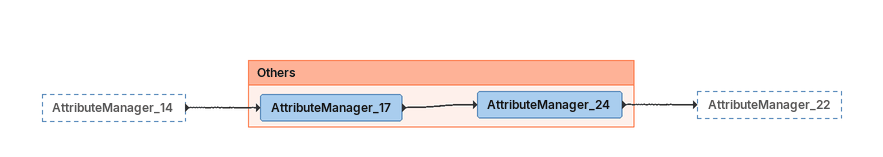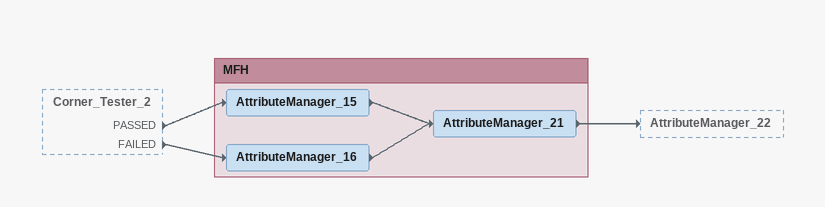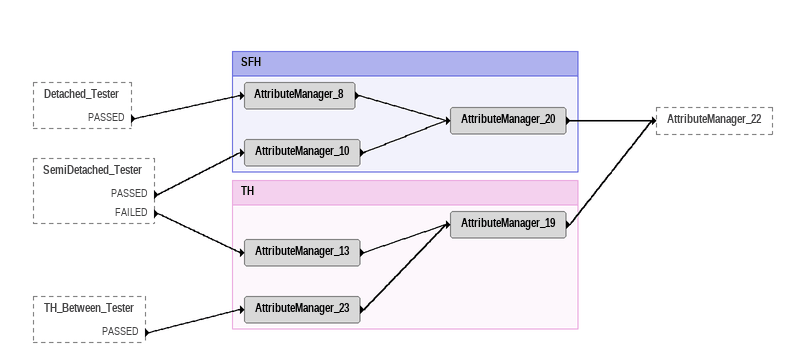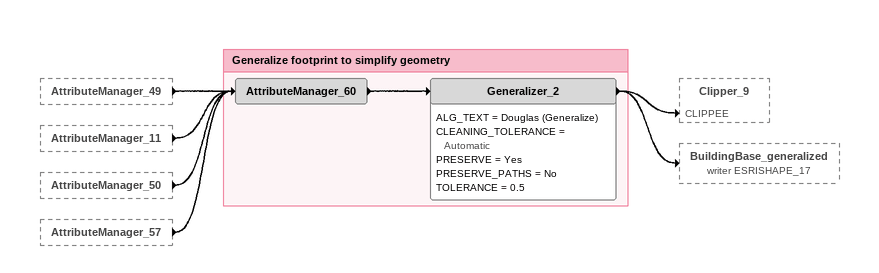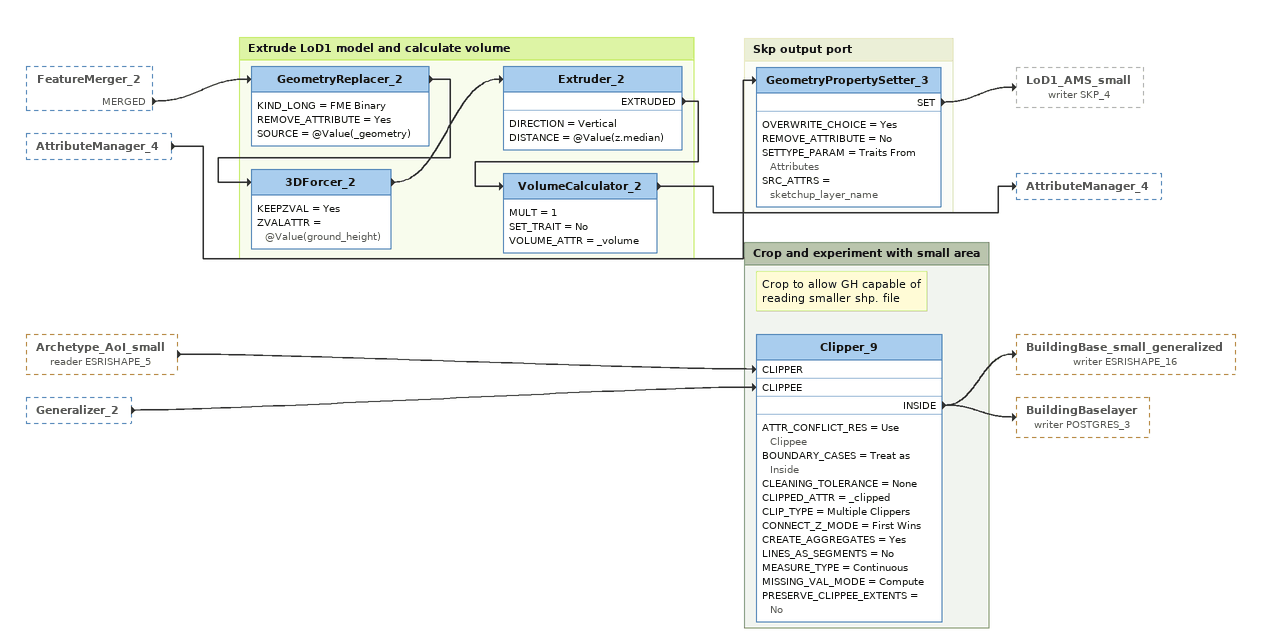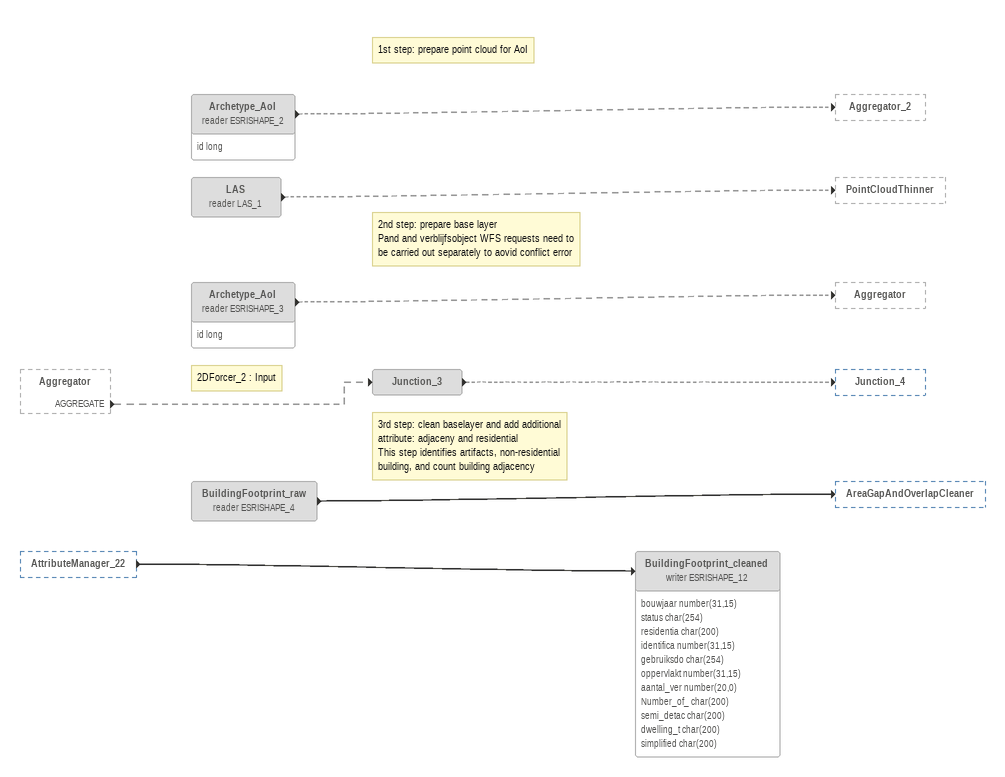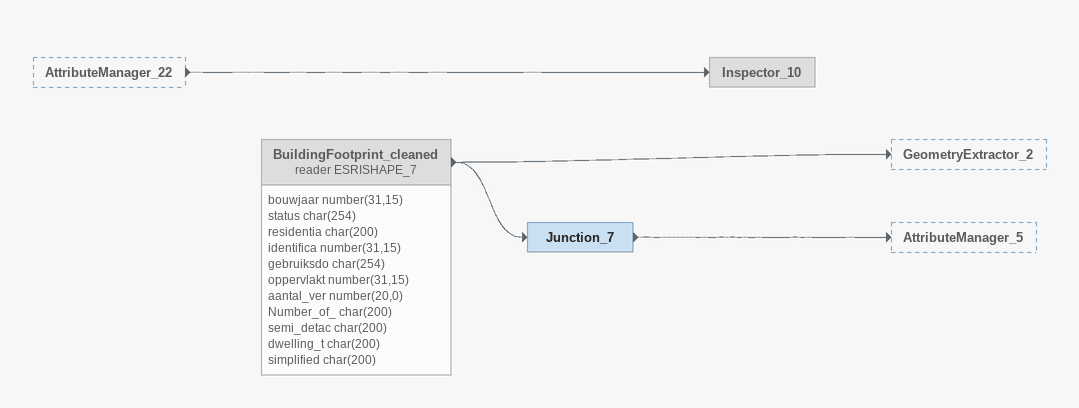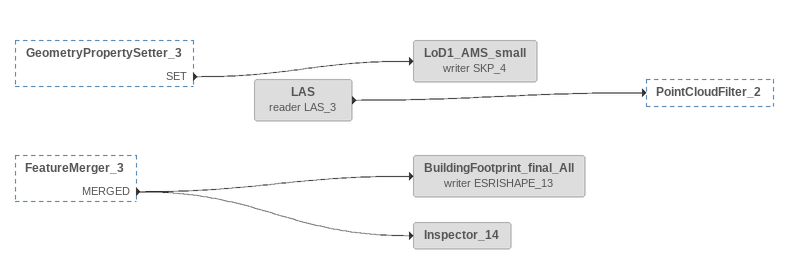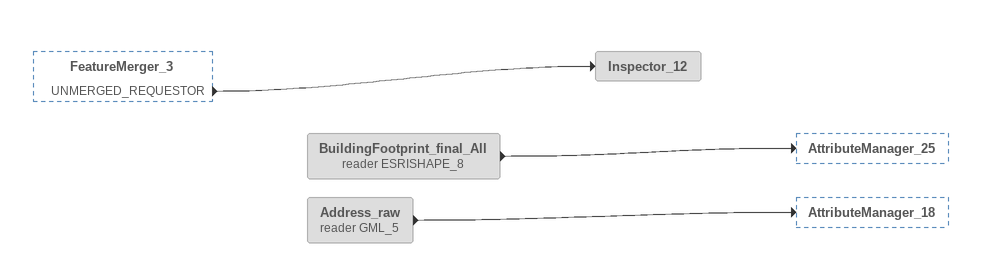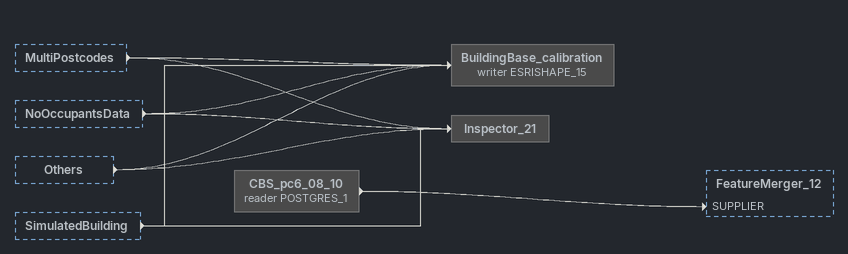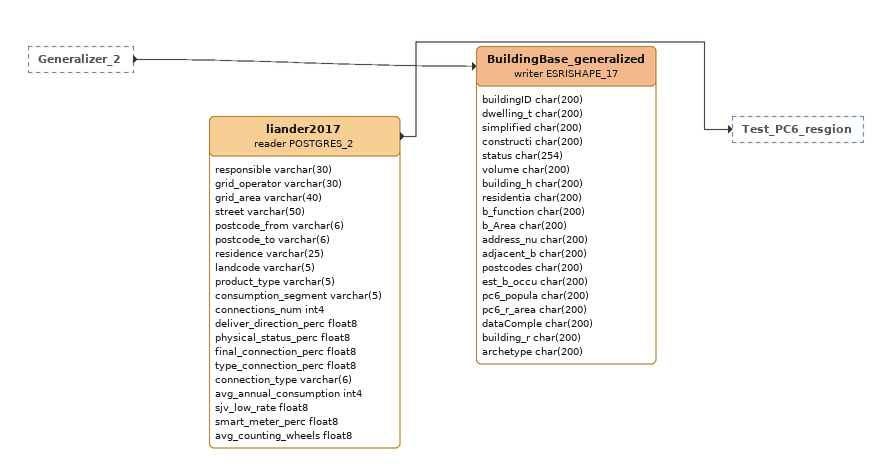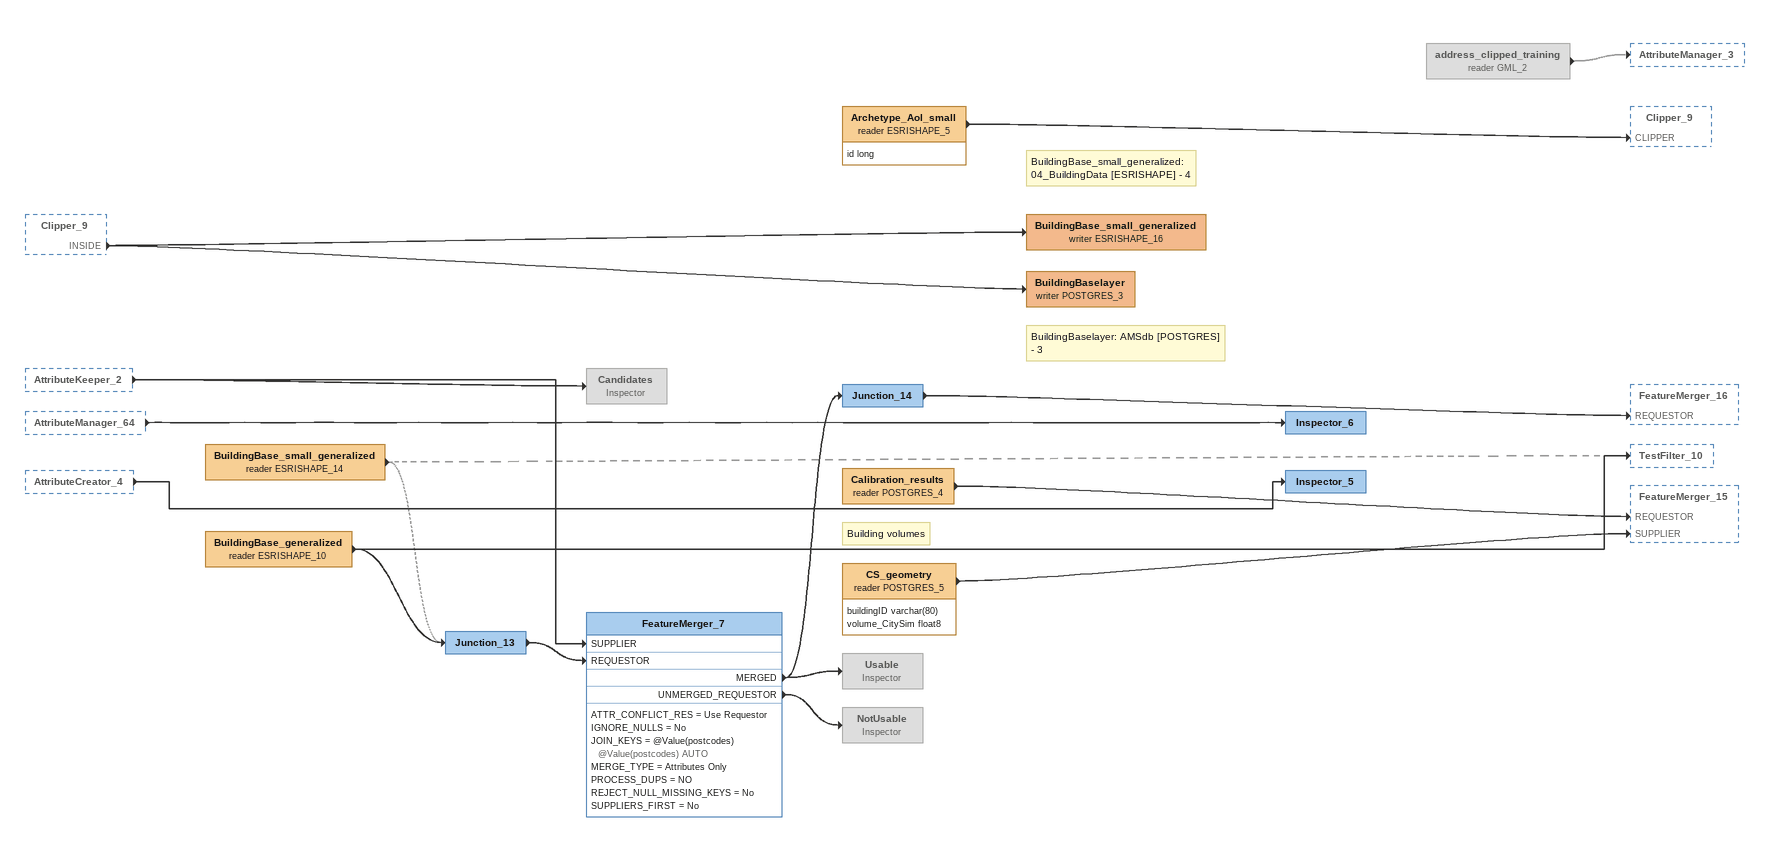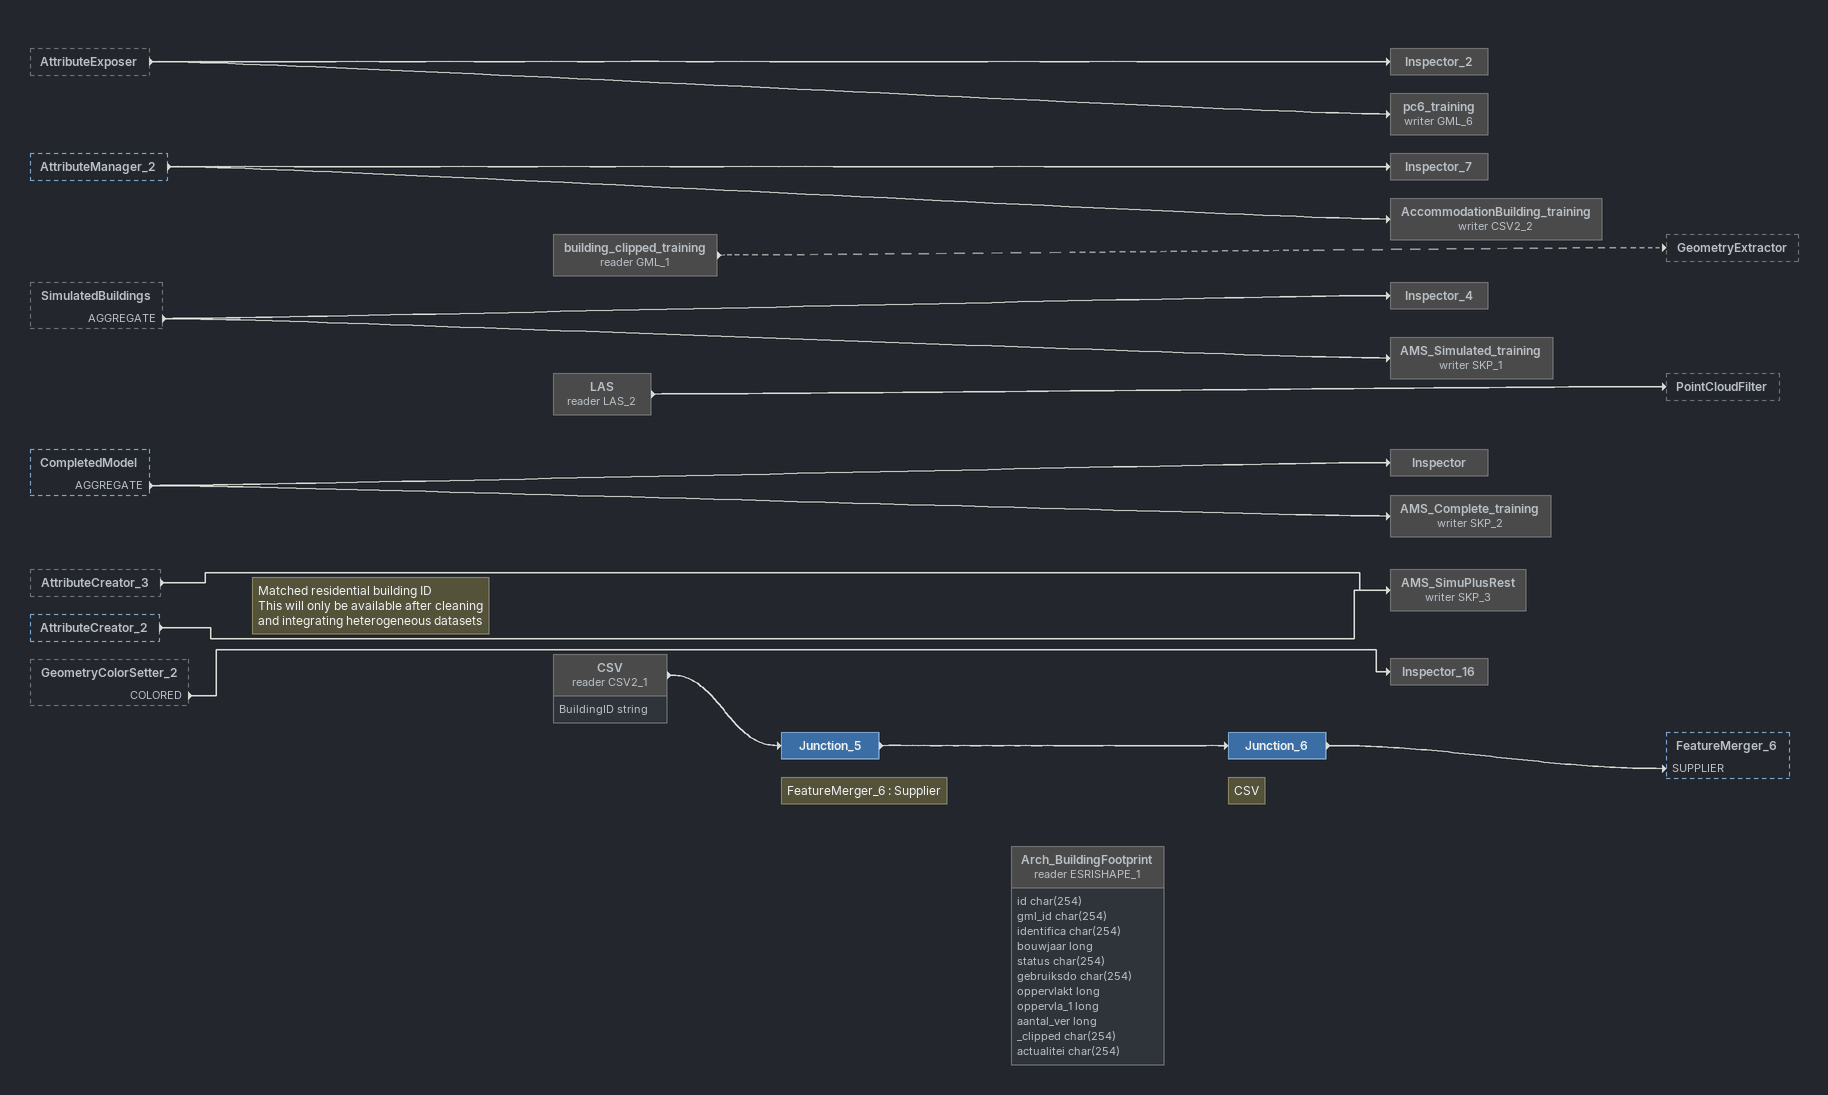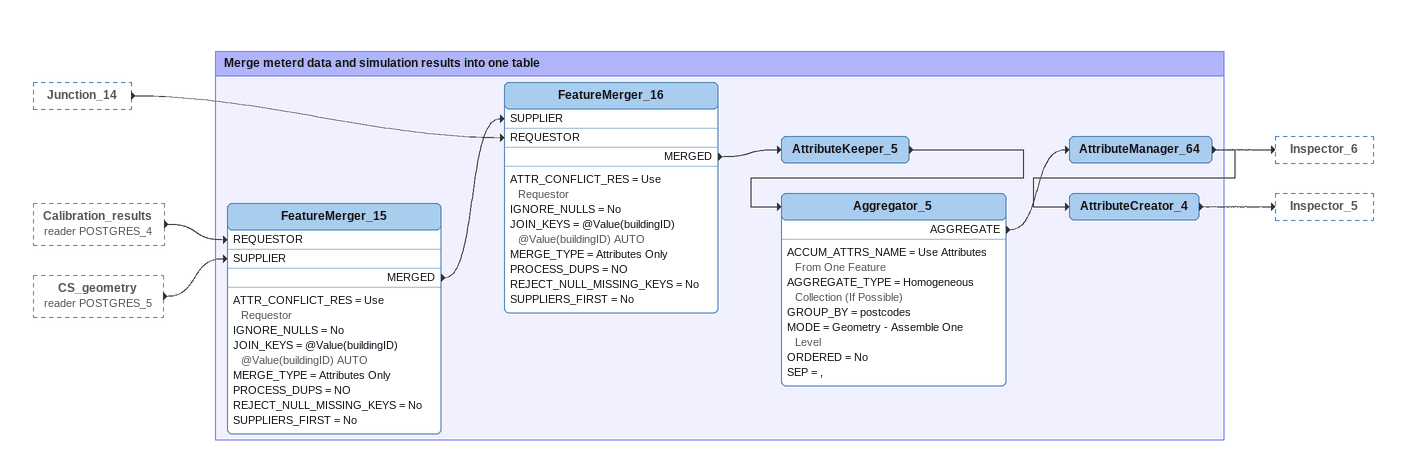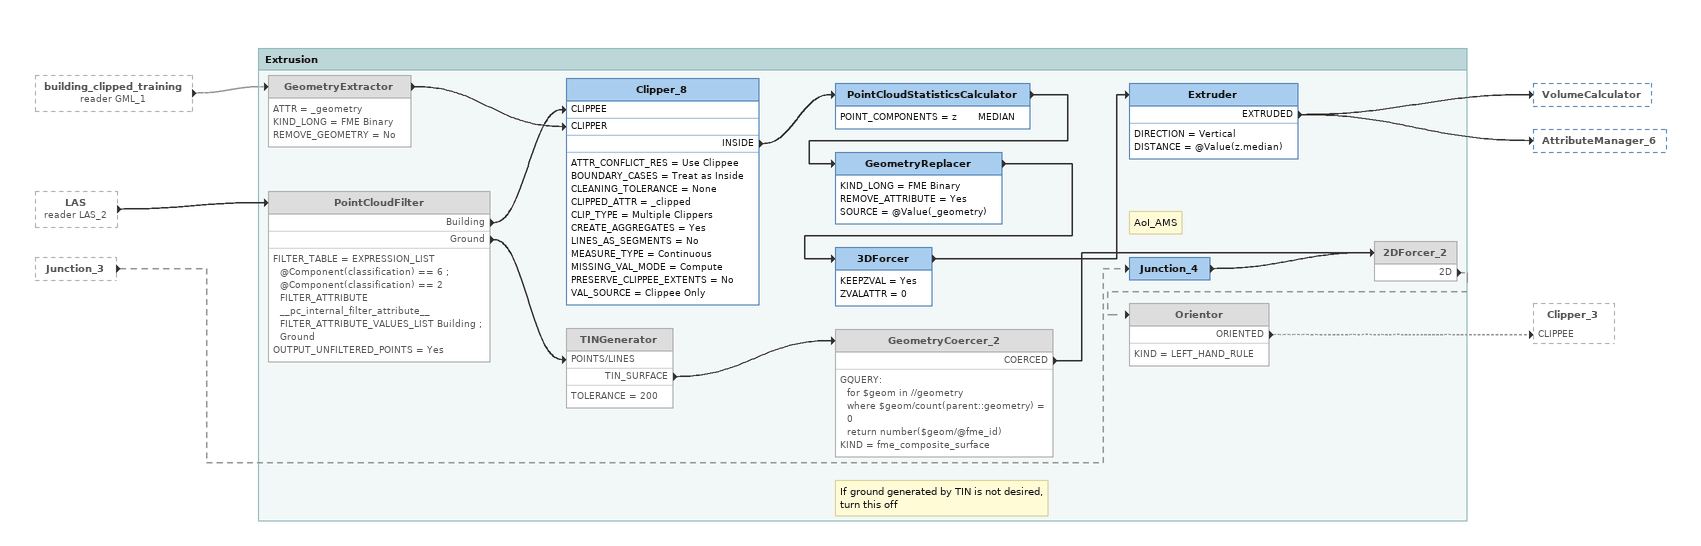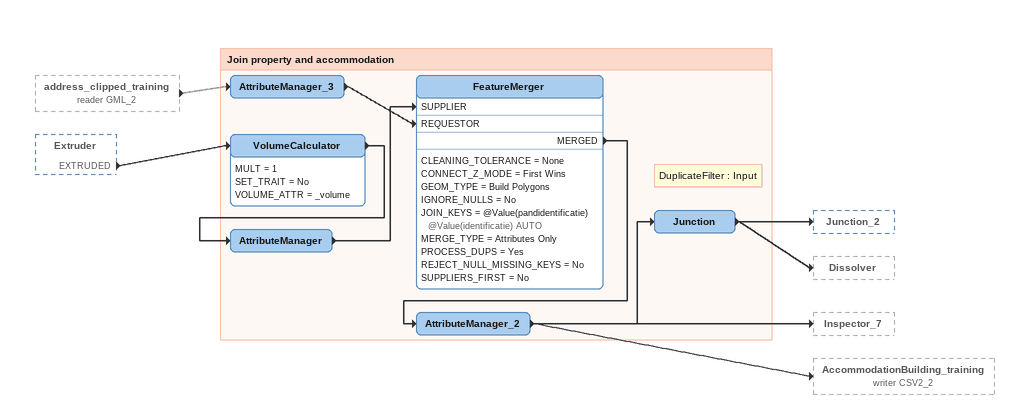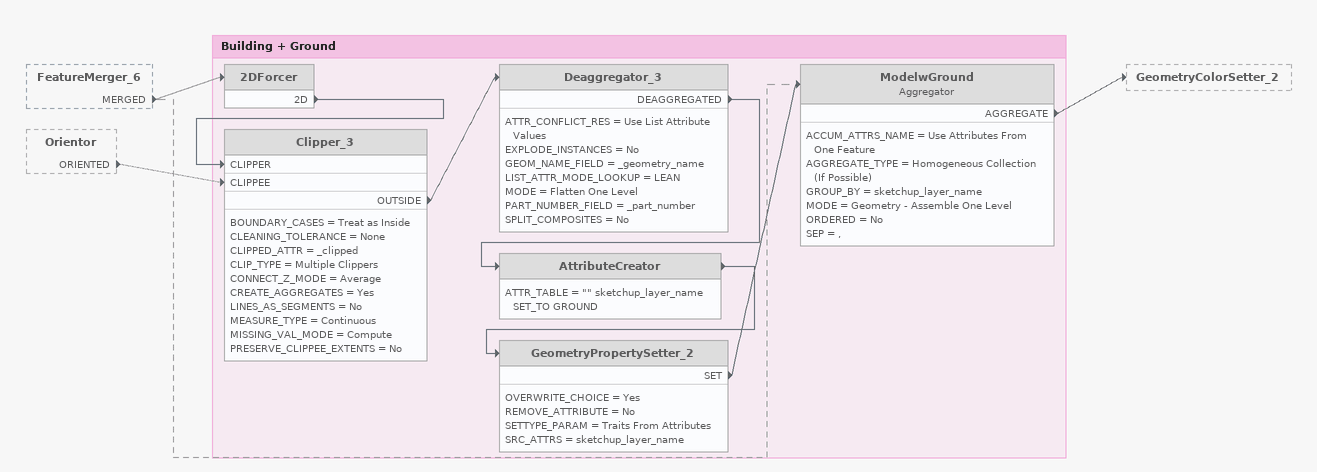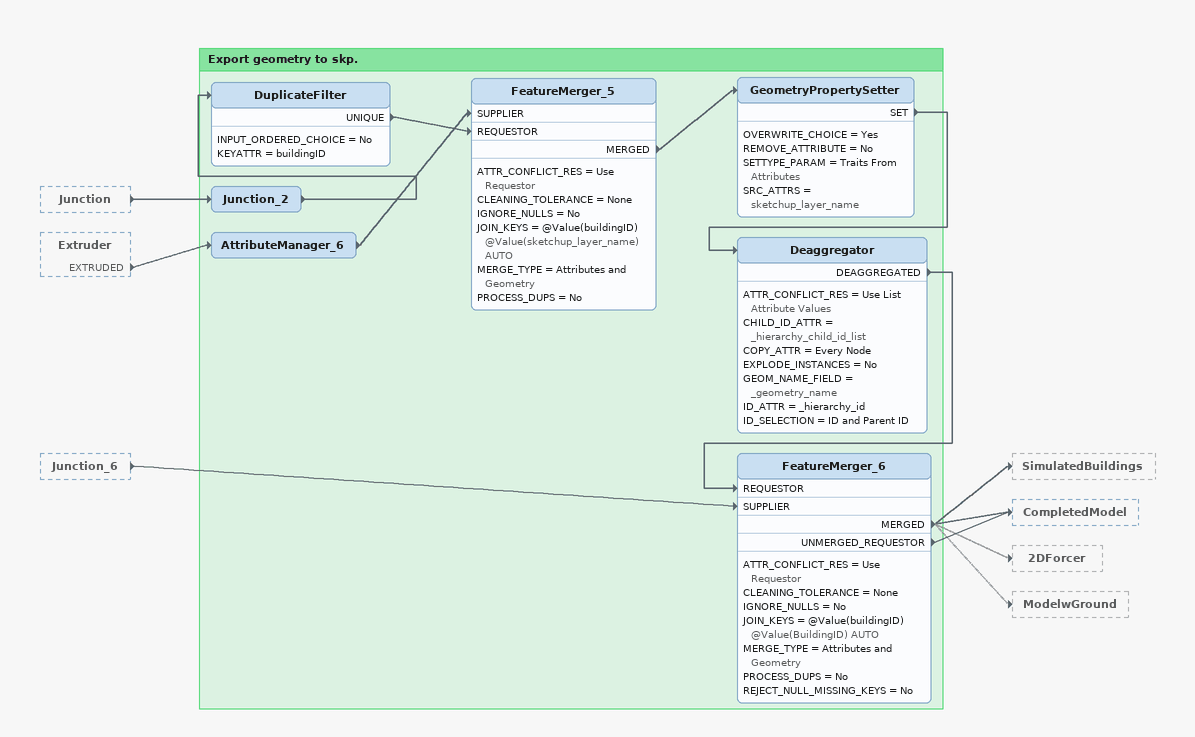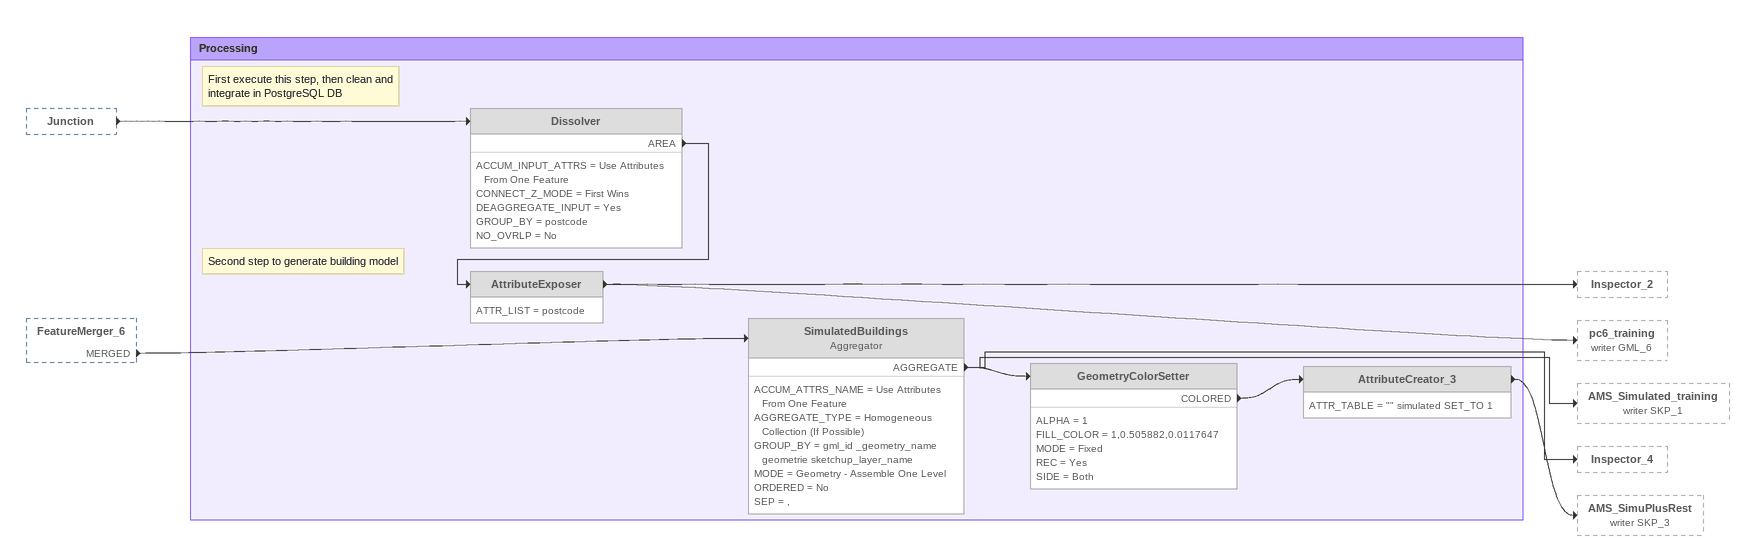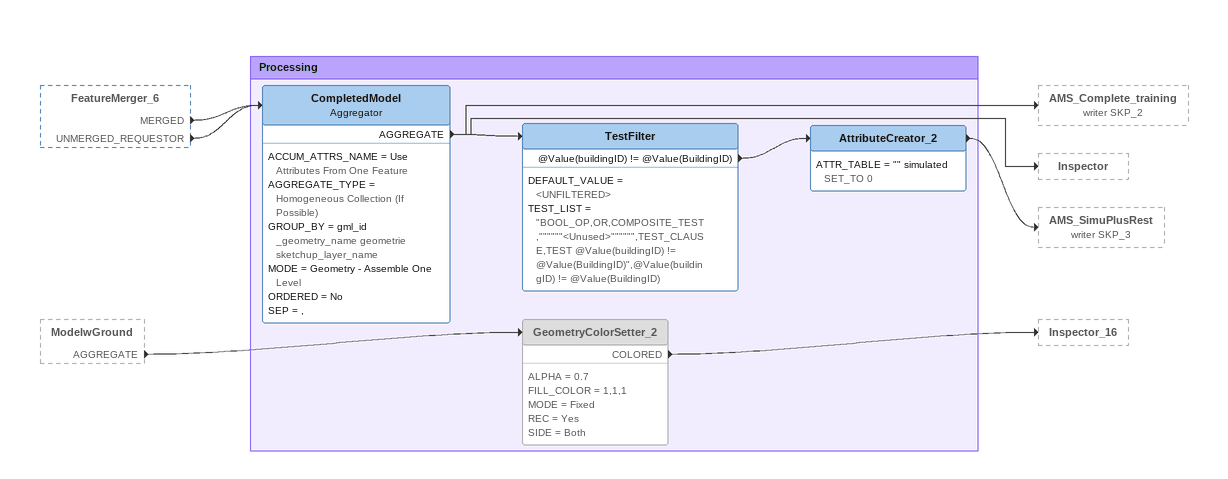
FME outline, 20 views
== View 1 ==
AttributeManager_14 [outside]
    -> AttributeManager_17

Bookmark: Others
AttributeManager_17
    -> AttributeManager_24
AttributeManager_24
    -> AttributeManager_22

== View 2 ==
Corner_Tester_2 [outside]
    PASSED -> AttributeManager_15
    FAILED -> AttributeManager_16

Bookmark: MFH
AttributeManager_15
    -> AttributeManager_21
AttributeManager_16
    -> AttributeManager_21
AttributeManager_21
    -> AttributeManager_22

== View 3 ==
Detached_Tester [outside]
    PASSED -> AttributeManager_8
SemiDetached_Tester [outside]
    PASSED -> AttributeManager_10
    FAILED -> AttributeManager_13
TH_Between_Tester [outside]
    PASSED -> AttributeManager_23

Bookmark: SFH
AttributeManager_8
    -> AttributeManager_20
AttributeManager_10
    -> AttributeManager_20
AttributeManager_20
    -> AttributeManager_22

Bookmark: TH
AttributeManager_13
    -> AttributeManager_19
AttributeManager_23
    -> AttributeManager_19
AttributeManager_19
    -> AttributeManager_22

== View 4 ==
AttributeManager_49 [outside]
    -> AttributeManager_60
AttributeManager_11 [outside]
    -> AttributeManager_60
AttributeManager_50 [outside]
    -> AttributeManager_60
AttributeManager_57 [outside]
    -> AttributeManager_60

Bookmark: Generalize footprint to simplify geometry
AttributeManager_60
    -> Generalizer_2
Generalizer_2
    ALG_TEXT = Douglas (Generalize)
    CLEANING_TOLERANCE = Automatic
    PRESERVE = Yes
    PRESERVE_PATHS = No
    TOLERANCE = 0.5
    -> Clipper_9 [CLIPPEE]
    -> BuildingBase_generalized (writer ESRISHAPE_17)

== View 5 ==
FeatureMerger_2 [outside]
    MERGED -> GeometryReplacer_2
AttributeManager_4 [outside]
    -> GeometryPropertySetter_3
Archetype_AoI_small (reader ESRISHAPE_5) [outside]
    -> Clipper_9 [CLIPPER]
Generalizer_2 [outside]
    -> Clipper_9 [CLIPPEE]

Bookmark: Extrude LoD1 model and calculate volume
GeometryReplacer_2
    KIND_LONG = FME Binary
    REMOVE_ATTRIBUTE = Yes
    SOURCE = @Value(_geometry)
    -> 3DForcer_2
3DForcer_2
    KEEPZVAL = Yes
    ZVALATTR = @Value(ground_height)
    -> Extruder_2
Extruder_2
    DIRECTION = Vertical
    DISTANCE = @Value(z.median)
    EXTRUDED -> VolumeCalculator_2
VolumeCalculator_2
    MULT = 1
    SET_TRAIT = No
    VOLUME_ATTR = _volume
    -> AttributeManager_4

Bookmark: Skp output port
GeometryPropertySetter_3
    OVERWRITE_CHOICE = Yes
    REMOVE_ATTRIBUTE = No
    SETTYPE_PARAM = Traits From Attributes
    SRC_ATTRS = sketchup_layer_name
    SET -> LoD1_AMS_small (writer SKP_4)

Bookmark: Crop and experiment with small area
Note: Crop to allow GH capable of reading smaller shp. file
Clipper_9
    ATTR_CONFLICT_RES = Use Clippee
    BOUNDARY_CASES = Treat as Inside
    CLEANING_TOLERANCE = None
    CLIPPED_ATTR = _clipped
    CLIP_TYPE = Multiple Clippers
    CONNECT_Z_MODE = First Wins
    CREATE_AGGREGATES = Yes
    LINES_AS_SEGMENTS = No
    MEASURE_TYPE = Continuous
    MISSING_VAL_MODE = Compute
    PRESERVE_CLIPPEE_EXTENTS = No
    INSIDE -> BuildingBase_small_generalized (writer ESRISHAPE_16)
    INSIDE -> BuildingBaselayer (writer POSTGRES_3)

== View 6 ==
Aggregator [outside]
    AGGREGATE -> Junction_3 [off]
AttributeManager_22 [outside]
    -> BuildingFootprint_cleaned (writer ESRISHAPE_12)
Note: 1st step: prepare point cloud for AoI
Archetype_AoI (reader ESRISHAPE_2) [off]
    attributes: id long
    -> Aggregator_2 [off]
Note: 2nd step: prepare base layer / Pand and verblijfsobject WFS requests need to be carried out separately to aovid conflict error
LAS (reader LAS_1) [off]
    -> PointCloudThinner [off]
Archetype_AoI (reader ESRISHAPE_3) [off]
    attributes: id long
    -> Aggregator [off]
Note: 2DForcer_2 : Input
Note: 3rd step: clean baselayer and add additional attribute: adjaceny and residential / This step identifies artifacts, non-residential building, and count building adjacency
Junction_3 [off]
    -> Junction_4 [off]
BuildingFootprint_raw (reader ESRISHAPE_4) [off]
    -> AreaGapAndOverlapCleaner
BuildingFootprint_cleaned (writer ESRISHAPE_12) [off]
    attributes: bouwjaar number(31,15), status char(254), residentia char(200), identifica number(31,15), gebruiksdo char(254), oppervlakt number(31,15), aantal_ver number(20,0), Number_of_ char(200), semi_detac char(200), dwelling_t char(200), simplified char(200)

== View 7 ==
AttributeManager_22 [outside]
    -> Inspector_10
Inspector_10 [off]
BuildingFootprint_cleaned (reader ESRISHAPE_7) [off]
    attributes: bouwjaar number(31,15), status char(254), residentia char(200), identifica number(31,15), gebruiksdo char(254), oppervlakt number(31,15), aantal_ver number(20,0), Number_of_ char(200), semi_detac char(200), dwelling_t char(200), simplified char(200)
    -> Junction_7
    -> GeometryExtractor_2
Junction_7
    -> AttributeManager_5

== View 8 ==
GeometryPropertySetter_3 [outside]
    SET -> LoD1_AMS_small (writer SKP_4)
FeatureMerger_3 [outside]
    MERGED -> BuildingFootprint_final_All (writer ESRISHAPE_13)
    MERGED -> Inspector_14
LAS (reader LAS_3) [off]
    -> PointCloudFilter_2
LoD1_AMS_small (writer SKP_4) [off]
BuildingFootprint_final_All (writer ESRISHAPE_13) [off]
Inspector_14 [off]

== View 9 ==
FeatureMerger_3 [outside]
    UNMERGED_REQUESTOR -> Inspector_12
Inspector_12 [off]
BuildingFootprint_final_All (reader ESRISHAPE_8) [off]
    -> AttributeManager_25
Address_raw (reader GML_5) [off]
    -> AttributeManager_18

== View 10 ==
MultiPostcodes [outside]
    -> Inspector_21
    -> BuildingBase_calibration (writer ESRISHAPE_15)
NoOccupantsData [outside]
    -> Inspector_21
    -> BuildingBase_calibration (writer ESRISHAPE_15)
Others [outside]
    -> Inspector_21
    -> BuildingBase_calibration (writer ESRISHAPE_15)
SimulatedBuilding [outside]
    -> Inspector_21
    -> BuildingBase_calibration (writer ESRISHAPE_15)
CBS_pc6_08_10 (reader POSTGRES_1) [off]
    -> FeatureMerger_12 [SUPPLIER]
BuildingBase_calibration (writer ESRISHAPE_15) [off]
Inspector_21 [off]

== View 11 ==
Generalizer_2 [outside]
    -> BuildingBase_generalized (writer ESRISHAPE_17)
BuildingBase_generalized (writer ESRISHAPE_17)
    attributes: buildingID char(200), dwelling_t char(200), simplified char(200), constructi char(200), status char(254), volume char(200), building_h char(200), residentia char(200), b_function char(200), b_Area char(200), address_nu char(200), adjacent_b char(200), postcodes char(200), est_b_occu char(200), pc6_popula char(200), pc6_r_area char(200), dataComple char(200), building_r char(200), archetype char(200)
liander2017 (reader POSTGRES_2)
    attributes: responsible varchar(30), grid_operator varchar(30), grid_area varchar(40), street varchar(50), postcode_from varchar(6), postcode_to varchar(6), residence varchar(25), landcode varchar(5), product_type varchar(5), consumption_segment varchar(5), connections_num int4, deliver_direction_perc float8, physical_status_perc float8, final_connection_perc float8, type_connection_perc float8, connection_type varchar(6), avg_annual_consumption int4, sjv_low_rate float8, smart_meter_perc float8, avg_counting_wheels float8
    -> Test_PC6_resgion

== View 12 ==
Clipper_9 [outside]
    INSIDE -> BuildingBase_small_generalized (writer ESRISHAPE_16)
    INSIDE -> BuildingBaselayer (writer POSTGRES_3)
AttributeKeeper_2 [outside]
    -> Candidates
    -> FeatureMerger_7 [SUPPLIER]
AttributeManager_64 [outside]
    -> Inspector_6
AttributeCreator_4 [outside]
    -> Inspector_5
BuildingBase_small_generalized (reader ESRISHAPE_14)
    -> TestFilter_10 [off]
    -> Junction_13 [off]
BuildingBase_generalized (reader ESRISHAPE_10)
    -> TestFilter_10
    -> Junction_13
Candidates: Inspector [off]
Junction_13
    -> FeatureMerger_7 [REQUESTOR]
FeatureMerger_7
    ATTR_CONFLICT_RES = Use Requestor
    IGNORE_NULLS = No
    JOIN_KEYS = @Value(postcodes) @Value(postcodes) AUTO
    MERGE_TYPE = Attributes Only
    PROCESS_DUPS = NO
    REJECT_NULL_MISSING_KEYS = No
    SUPPLIERS_FIRST = No
    MERGED -> Usable
    MERGED -> Junction_14
    UNMERGED_REQUESTOR -> NotUsable
Junction_14
    -> FeatureMerger_16 [REQUESTOR]
Usable: Inspector [off]
NotUsable: Inspector [off]
Archetype_AoI_small (reader ESRISHAPE_5)
    attributes: id long
    -> Clipper_9 [CLIPPER]
Note: BuildingBase_small_generalized: 04_BuildingData [ESRISHAPE] - 4
BuildingBase_small_generalized (writer ESRISHAPE_16)
Note: BuildingBaselayer: AMSdb [POSTGRES] - 3
BuildingBaselayer (writer POSTGRES_3)
Calibration_results (reader POSTGRES_4)
    -> FeatureMerger_15 [REQUESTOR]
Note: Building volumes
CS_geometry (reader POSTGRES_5)
    attributes: buildingID varchar(80), volume_CitySim float8
    -> FeatureMerger_15 [SUPPLIER]
Inspector_6
Inspector_5
address_clipped_training (reader GML_2) [off]
    -> AttributeManager_3 [off]

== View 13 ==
AttributeExposer [outside]
    -> Inspector_2
    -> pc6_training (writer GML_6)
AttributeManager_2 [outside]
    -> Inspector_7
    -> AccommodationBuilding_training (writer CSV2_2)
SimulatedBuildings [outside]
    AGGREGATE -> AMS_Simulated_training (writer SKP_1)
    AGGREGATE -> Inspector_4
CompletedModel [outside]
    AGGREGATE -> AMS_Complete_training (writer SKP_2)
    AGGREGATE -> Inspector
AttributeCreator_3 [outside]
    -> AMS_SimuPlusRest (writer SKP_3)
AttributeCreator_2 [outside]
    -> AMS_SimuPlusRest (writer SKP_3)
GeometryColorSetter_2 [outside]
    COLORED -> Inspector_16
building_clipped_training (reader GML_1) [off]
    -> GeometryExtractor [off]
LAS (reader LAS_2) [off]
    -> PointCloudFilter
Inspector_2 [off]
pc6_training (writer GML_6) [off]
Inspector_7 [off]
AccommodationBuilding_training (writer CSV2_2) [off]
Note: Matched residential building ID / This will only be available after cleaning / and integrating heterogeneous datasets
CSV (reader CSV2_1) [off]
    attributes: BuildingID string
    -> Junction_5
Note: FeatureMerger_6 : Supplier
Junction_5
    -> Junction_6
Note: CSV
Junction_6
    -> FeatureMerger_6 [SUPPLIER]
Inspector_4 [off]
AMS_Simulated_training (writer SKP_1) [off]
Inspector [off]
AMS_Complete_training (writer SKP_2) [off]
AMS_SimuPlusRest (writer SKP_3) [off]
Inspector_16 [off]
Arch_BuildingFootprint (reader ESRISHAPE_1) [off]
    attributes: id char(254), gml_id char(254), identifica char(254), bouwjaar long, status char(254), gebruiksdo char(254), oppervlakt long, oppervla_1 long, aantal_ver long, _clipped char(254), actualitei char(254)

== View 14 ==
Junction_14 [outside]
    -> FeatureMerger_16 [REQUESTOR]
Calibration_results (reader POSTGRES_4) [outside]
    -> FeatureMerger_15 [REQUESTOR]
CS_geometry (reader POSTGRES_5) [outside]
    -> FeatureMerger_15 [SUPPLIER]

Bookmark: Merge meterd data and simulation results into one table
FeatureMerger_15
    ATTR_CONFLICT_RES = Use Requestor
    IGNORE_NULLS = No
    JOIN_KEYS = @Value(buildingID) @Value(buildingID) AUTO
    MERGE_TYPE = Attributes Only
    PROCESS_DUPS = NO
    REJECT_NULL_MISSING_KEYS = No
    SUPPLIERS_FIRST = No
    MERGED -> FeatureMerger_16 [SUPPLIER]
FeatureMerger_16
    ATTR_CONFLICT_RES = Use Requestor
    IGNORE_NULLS = No
    JOIN_KEYS = @Value(buildingID) @Value(buildingID) AUTO
    MERGE_TYPE = Attributes Only
    PROCESS_DUPS = NO
    REJECT_NULL_MISSING_KEYS = No
    SUPPLIERS_FIRST = No
    MERGED -> AttributeKeeper_5
AttributeKeeper_5
    -> Aggregator_5
Aggregator_5
    ACCUM_ATTRS_NAME = Use Attributes From One Feature
    AGGREGATE_TYPE = Homogeneous Collection (If Possible)
    GROUP_BY = postcodes
    MODE = Geometry - Assemble One Level
    ORDERED = No
    SEP = ,
    AGGREGATE -> AttributeManager_64
AttributeManager_64
    -> AttributeCreator_4
    -> Inspector_6
AttributeCreator_4
    -> Inspector_5

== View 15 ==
building_clipped_training (reader GML_1) [outside]
    -> GeometryExtractor [off]
LAS (reader LAS_2) [outside]
    -> PointCloudFilter
Junction_3 [outside]
    -> Junction_4 [off]

Bookmark: Extrusion
Note: AoI_AMS
Junction_4
    -> 2DForcer_2
GeometryExtractor [off]
    ATTR = _geometry
    KIND_LONG = FME Binary
    REMOVE_GEOMETRY = No
    -> Clipper_8 [CLIPPER]
PointCloudFilter [off]
    FILTER_TABLE = EXPRESSION_LIST @Component(classification) == 6 ; @Component(classification) == 2 FILTER_ATTRIBUTE __pc_internal_filter_attribute__ FILTER_ATTRIBUTE_VALUES_LIST Building ; Ground
    OUTPUT_UNFILTERED_POINTS = Yes
    Building -> Clipper_8 [CLIPPEE]
    Ground -> TINGenerator [POINTS/LINES]
Clipper_8
    ATTR_CONFLICT_RES = Use Clippee
    BOUNDARY_CASES = Treat as Inside
    CLEANING_TOLERANCE = None
    CLIPPED_ATTR = _clipped
    CLIP_TYPE = Multiple Clippers
    CREATE_AGGREGATES = Yes
    LINES_AS_SEGMENTS = No
    MEASURE_TYPE = Continuous
    MISSING_VAL_MODE = Compute
    PRESERVE_CLIPPEE_EXTENTS = No
    VAL_SOURCE = Clippee Only
    INSIDE -> PointCloudStatisticsCalculator
PointCloudStatisticsCalculator
    POINT_COMPONENTS = z       MEDIAN
    -> GeometryReplacer
GeometryReplacer
    KIND_LONG = FME Binary
    REMOVE_ATTRIBUTE = Yes
    SOURCE = @Value(_geometry)
    -> 3DForcer
3DForcer
    KEEPZVAL = Yes
    ZVALATTR = 0
    -> Extruder
Extruder
    DIRECTION = Vertical
    DISTANCE = @Value(z.median)
    EXTRUDED -> VolumeCalculator
    EXTRUDED -> AttributeManager_6
TINGenerator [off]
    TOLERANCE = 200
    TIN_SURFACE -> GeometryCoercer_2
Note: If ground generated by TIN is not desired, turn this off
GeometryCoercer_2 [off]
    GQUERY:
      for $geom in //geometry
      where $geom/count(parent::geometry) = 0
      return number($geom/@fme_id)
    KIND = fme_composite_surface
    COERCED -> 2DForcer_2
2DForcer_2 [off]
    2D -> Orientor [off]
Orientor [off]
    KIND = LEFT_HAND_RULE
    ORIENTED -> Clipper_3 [CLIPPEE] [off]

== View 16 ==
address_clipped_training (reader GML_2) [outside]
    -> AttributeManager_3 [off]
Extruder [outside]
    EXTRUDED -> VolumeCalculator

Bookmark: Join property and accommodation
AttributeManager_3
    -> FeatureMerger [REQUESTOR]
VolumeCalculator
    MULT = 1
    SET_TRAIT = No
    VOLUME_ATTR = _volume
    -> AttributeManager
AttributeManager
    -> FeatureMerger [SUPPLIER]
FeatureMerger
    CLEANING_TOLERANCE = None
    CONNECT_Z_MODE = First Wins
    GEOM_TYPE = Build Polygons
    IGNORE_NULLS = No
    JOIN_KEYS = @Value(pandidentificatie) @Value(identificatie) AUTO
    MERGE_TYPE = Attributes Only
    PROCESS_DUPS = Yes
    REJECT_NULL_MISSING_KEYS = No
    SUPPLIERS_FIRST = No
    MERGED -> AttributeManager_2
AttributeManager_2
    -> Inspector_7
    -> AccommodationBuilding_training (writer CSV2_2)
    -> Junction
Note: DuplicateFilter : Input
Junction
    -> Junction_2
    -> Dissolver

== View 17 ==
FeatureMerger_6 [outside]
    MERGED -> 2DForcer [off]
    MERGED -> ModelwGround [off]
Orientor [outside]
    ORIENTED -> Clipper_3 [CLIPPEE] [off]

Bookmark: Building + Ground
2DForcer [off]
    2D -> Clipper_3 [CLIPPER]
Clipper_3 [off]
    BOUNDARY_CASES = Treat as Inside
    CLEANING_TOLERANCE = None
    CLIPPED_ATTR = _clipped
    CLIP_TYPE = Multiple Clippers
    CONNECT_Z_MODE = Average
    CREATE_AGGREGATES = Yes
    LINES_AS_SEGMENTS = No
    MEASURE_TYPE = Continuous
    MISSING_VAL_MODE = Compute
    PRESERVE_CLIPPEE_EXTENTS = No
    OUTSIDE -> Deaggregator_3
Deaggregator_3 [off]
    ATTR_CONFLICT_RES = Use List Attribute Values
    EXPLODE_INSTANCES = No
    GEOM_NAME_FIELD = _geometry_name
    LIST_ATTR_MODE_LOOKUP = LEAN
    MODE = Flatten One Level
    PART_NUMBER_FIELD = _part_number
    SPLIT_COMPOSITES = No
    DEAGGREGATED -> AttributeCreator
AttributeCreator [off]
    ATTR_TABLE = "" sketchup_layer_name SET_TO GROUND
    -> GeometryPropertySetter_2
GeometryPropertySetter_2 [off]
    OVERWRITE_CHOICE = Yes
    REMOVE_ATTRIBUTE = No
    SETTYPE_PARAM = Traits From Attributes
    SRC_ATTRS = sketchup_layer_name
    SET -> ModelwGround
ModelwGround: Aggregator [off]
    ACCUM_ATTRS_NAME = Use Attributes From One Feature
    AGGREGATE_TYPE = Homogeneous Collection (If Possible)
    GROUP_BY = sketchup_layer_name
    MODE = Geometry - Assemble One Level
    ORDERED = No
    SEP = ,
    AGGREGATE -> GeometryColorSetter_2

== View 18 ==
Junction [outside]
    -> Junction_2
Extruder [outside]
    EXTRUDED -> AttributeManager_6
Junction_6 [outside]
    -> FeatureMerger_6 [SUPPLIER]

Bookmark: Export geometry to skp.
Junction_2
    -> DuplicateFilter
DuplicateFilter
    INPUT_ORDERED_CHOICE = No
    KEYATTR = buildingID
    UNIQUE -> FeatureMerger_5 [REQUESTOR]
AttributeManager_6
    -> FeatureMerger_5 [SUPPLIER]
FeatureMerger_5
    ATTR_CONFLICT_RES = Use Requestor
    CLEANING_TOLERANCE = None
    IGNORE_NULLS = No
    JOIN_KEYS = @Value(buildingID) @Value(sketchup_layer_name) AUTO
    MERGE_TYPE = Attributes and Geometry
    PROCESS_DUPS = No
    MERGED -> GeometryPropertySetter
GeometryPropertySetter
    OVERWRITE_CHOICE = Yes
    REMOVE_ATTRIBUTE = No
    SETTYPE_PARAM = Traits From Attributes
    SRC_ATTRS = sketchup_layer_name
    SET -> Deaggregator
Deaggregator
    ATTR_CONFLICT_RES = Use List Attribute Values
    CHILD_ID_ATTR = _hierarchy_child_id_list
    COPY_ATTR = Every Node
    EXPLODE_INSTANCES = No
    GEOM_NAME_FIELD = _geometry_name
    ID_ATTR = _hierarchy_id
    ID_SELECTION = ID and Parent ID
    DEAGGREGATED -> FeatureMerger_6 [REQUESTOR]
FeatureMerger_6
    ATTR_CONFLICT_RES = Use Requestor
    CLEANING_TOLERANCE = None
    IGNORE_NULLS = No
    JOIN_KEYS = @Value(buildingID) @Value(BuildingID) AUTO
    MERGE_TYPE = Attributes and Geometry
    PROCESS_DUPS = No
    REJECT_NULL_MISSING_KEYS = No
    MERGED -> SimulatedBuildings
    MERGED -> CompletedModel
    MERGED -> 2DForcer [off]
    MERGED -> ModelwGround [off]
    UNMERGED_REQUESTOR -> CompletedModel

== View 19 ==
Junction [outside]
    -> Dissolver
FeatureMerger_6 [outside]
    MERGED -> SimulatedBuildings

Bookmark: Processing
Note: First execute this step, then clean and integrate in PostgreSQL DB
Dissolver [off]
    ACCUM_INPUT_ATTRS = Use Attributes From One Feature
    CONNECT_Z_MODE = First Wins
    DEAGGREGATE_INPUT = Yes
    GROUP_BY = postcode
    NO_OVRLP = No
    AREA -> AttributeExposer
Note: Second step to generate building model
AttributeExposer [off]
    ATTR_LIST = postcode
    -> Inspector_2
    -> pc6_training (writer GML_6)
SimulatedBuildings: Aggregator [off]
    ACCUM_ATTRS_NAME = Use Attributes From One Feature
    AGGREGATE_TYPE = Homogeneous Collection (If Possible)
    GROUP_BY = gml_id _geometry_name geometrie sketchup_layer_name
    MODE = Geometry - Assemble One Level
    ORDERED = No
    SEP = ,
    AGGREGATE -> GeometryColorSetter
    AGGREGATE -> AMS_Simulated_training (writer SKP_1)
    AGGREGATE -> Inspector_4
GeometryColorSetter [off]
    ALPHA = 1
    FILL_COLOR = 1,0.505882,0.0117647
    MODE = Fixed
    REC = Yes
    SIDE = Both
    COLORED -> AttributeCreator_3
AttributeCreator_3 [off]
    ATTR_TABLE = "" simulated SET_TO 1
    -> AMS_SimuPlusRest (writer SKP_3)

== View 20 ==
FeatureMerger_6 [outside]
    MERGED -> CompletedModel
    UNMERGED_REQUESTOR -> CompletedModel
ModelwGround [outside]
    AGGREGATE -> GeometryColorSetter_2

Bookmark: Processing
CompletedModel: Aggregator
    ACCUM_ATTRS_NAME = Use Attributes From One Feature
    AGGREGATE_TYPE = Homogeneous Collection (If Possible)
    GROUP_BY = gml_id _geometry_name geometrie sketchup_layer_name
    MODE = Geometry - Assemble One Level
    ORDERED = No
    SEP = ,
    AGGREGATE -> TestFilter
    AGGREGATE -> AMS_Complete_training (writer SKP_2)
    AGGREGATE -> Inspector
TestFilter
    DEFAULT_VALUE = <UNFILTERED>
    TEST_LIST = "BOOL_OP,OR,COMPOSITE_TEST,""""""<Unused>"""""",TEST_CLAUSE,TEST @Value(buildingID) != @Value(BuildingID)",@Value(buildingID) != @Value(BuildingID)
    @Value(buildingID) != @Value(BuildingID) -> AttributeCreator_2
AttributeCreator_2
    ATTR_TABLE = "" simulated SET_TO 0
    -> AMS_SimuPlusRest (writer SKP_3)
GeometryColorSetter_2 [off]
    ALPHA = 0.7
    FILL_COLOR = 1,1,1
    MODE = Fixed
    REC = Yes
    SIDE = Both
    COLORED -> Inspector_16
